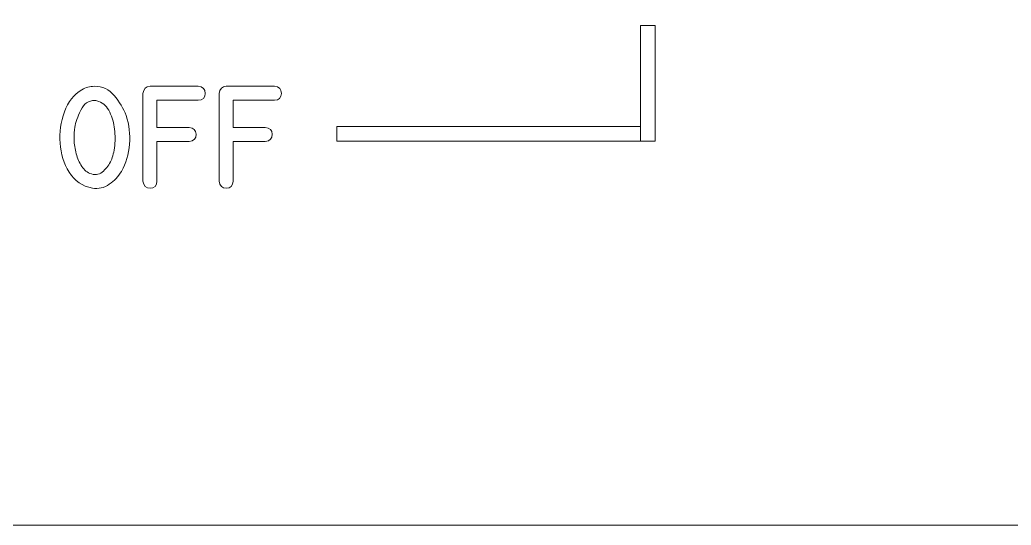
# Model space of a CAD drawing. Header units: millimetres. Extents: x -209 to 236, y -93 to 88.
# Drawn here: x -172.84 to -138.58, y -91.85 to -74.37 of the extents above; entities that cross this region are included whole.
import ezdxf

# ---------------------------------------------------------------- set-up
doc = ezdxf.new("R2010")
doc.units = ezdxf.units.MM
doc.header["$MEASUREMENT"] = 0
doc.layers.add('LED', color=7, linetype='Continuous')

msp = doc.modelspace()

# ---------------------------------------------------------------- linework, layer by layer
at = {"layer": 'LED', "color": 240, "lineweight": 9}
for points in [[(-151.3878, -78.5651), (-150.8878, -78.5651), (-150.8878, -74.5651), (-151.3878, -74.5651), (-151.3878, -78.5651)], [(-161.8878, -78.5651), (-151.3878, -78.5651), (-151.3878, -78.0651), (-161.8878, -78.0651), (-161.8878, -78.5651)]]:
    msp.add_lwpolyline(points, close=True, dxfattribs=at)
at = {"layer": 'LED', "color": 250, "lineweight": 9}
msp.add_open_spline([(-64.1878, 86.0226), (-64.188, 86.4206), (-64.3464, 86.8023), (-64.628, 87.0836), (-64.628, 87.0836), (-64.9097, 87.3649), (-65.2897, 87.5228), (-65.6878, 87.5226), (-65.6878, 87.5226), (-65.6878, 87.5226), (-207.1378, 87.5226), (-207.1378, 87.5226), (-207.1378, 87.5226), (-207.5358, 87.5223), (-207.9175, 87.3639), (-208.1988, 87.0823), (-208.1988, 87.0823), (-208.4801, 86.8006), (-208.638, 86.4206), (-208.6378, 86.0226), (-208.6378, 86.0226), (-208.6378, 86.0226), (-208.6378, 81.5351), (-208.6378, 81.5351), (-208.6378, 81.5351), (-208.6375, 81.137), (-208.4791, 80.7553), (-208.1975, 80.474), (-208.1975, 80.474), (-207.9158, 80.1927), (-207.5358, 80.0348), (-207.1378, 80.0351), (-207.1378, 80.0351), (-207.1378, 80.0351), (-204.6753, 80.0351), (-204.6753, 80.0351), (-204.6753, 80.0351), (-202.5317, 80.0351), (-200.5509, 78.8915), (-199.4791, 77.0351), (-199.4791, 77.0351), (-198.4073, 75.1787), (-198.4073, 72.8915), (-199.4791, 71.0351), (-199.4791, 71.0351), (-200.5509, 69.1787), (-202.5317, 68.0351), (-204.6753, 68.0351), (-204.6753, 68.0351), (-204.6753, 68.0351), (-207.1378, 68.0351), (-207.1378, 68.0351), (-207.1378, 68.0351), (-207.5358, 68.0348), (-207.9175, 67.8764), (-208.1988, 67.5948), (-208.1988, 67.5948), (-208.4801, 67.3131), (-208.638, 66.9331), (-208.6378, 66.5351), (-208.6378, 66.5351), (-208.6378, 66.5351), (-208.6378, 24.3851), (-208.6378, 24.3851), (-208.6378, 24.3851), (-208.6375, 23.987), (-208.4791, 23.6053), (-208.1975, 23.324), (-208.1975, 23.324), (-207.9158, 23.0427), (-207.5358, 22.8848), (-207.1378, 22.8851), (-207.1378, 22.8851), (-207.1378, 22.8851), (-204.6753, 22.8851), (-204.6753, 22.8851), (-204.6753, 22.8851), (-202.5317, 22.8851), (-200.5509, 21.7415), (-199.4791, 19.8851), (-199.4791, 19.8851), (-198.4073, 18.0287), (-198.4073, 15.7415), (-199.4791, 13.8851), (-199.4791, 13.8851), (-200.5509, 12.0287), (-202.5317, 10.8851), (-204.6753, 10.8851), (-204.6753, 10.8851), (-204.6753, 10.8851), (-207.1378, 10.8851), (-207.1378, 10.8851), (-207.1378, 10.8851), (-207.5358, 10.8848), (-207.9175, 10.7264), (-208.1988, 10.4448), (-208.1988, 10.4448), (-208.4801, 10.1631), (-208.638, 9.7831), (-208.6378, 9.3851), (-208.6378, 9.3851), (-208.6378, 9.3851), (-208.6378, -70.8649), (-208.6378, -70.8649), (-208.6378, -70.8649), (-208.6375, -71.263), (-208.4791, -71.6447), (-208.1975, -71.926), (-208.1975, -71.926), (-207.9158, -72.2073), (-207.5358, -72.3652), (-207.1378, -72.3649), (-207.1378, -72.3649), (-207.1378, -72.3649), (-204.6753, -72.3649), (-204.6753, -72.3649), (-204.6753, -72.3649), (-202.5317, -72.3649), (-200.5509, -73.5085), (-199.4791, -75.3649), (-199.4791, -75.3649), (-198.4073, -77.2213), (-198.4073, -79.5085), (-199.4791, -81.3649), (-199.4791, -81.3649), (-200.5509, -83.2213), (-202.5317, -84.3649), (-204.6753, -84.3649), (-204.6753, -84.3649), (-204.6753, -84.3649), (-207.1378, -84.3649), (-207.1378, -84.3649), (-207.1378, -84.3649), (-207.5358, -84.3652), (-207.9175, -84.5236), (-208.1988, -84.8052), (-208.1988, -84.8052), (-208.4801, -85.0869), (-208.638, -85.4669), (-208.6378, -85.8649), (-208.6378, -85.8649), (-208.6378, -85.8649), (-208.6378, -90.3524), (-208.6378, -90.3524), (-208.6378, -90.3524), (-208.6375, -90.7505), (-208.4791, -91.1322), (-208.1975, -91.4135), (-208.1975, -91.4135), (-207.9158, -91.6948), (-207.5358, -91.8527), (-207.1378, -91.8524), (-207.1378, -91.8524), (-207.1378, -91.8524), (-65.6878, -91.8524), (-65.6878, -91.8524), (-65.6878, -91.8524), (-65.2897, -91.8522), (-64.908, -91.6938), (-64.6267, -91.4121), (-64.6267, -91.4121), (-64.3454, -91.1305), (-64.1875, -90.7505), (-64.1878, -90.3524), (-64.1878, -90.3524), (-64.1878, -90.3524), (-64.1878, -85.8649), (-64.1878, -85.8649), (-64.1878, -85.8649), (-64.188, -85.4669), (-64.3464, -85.0852), (-64.628, -84.8039), (-64.628, -84.8039), (-64.9097, -84.5226), (-65.2897, -84.3647), (-65.6878, -84.3649), (-65.6878, -84.3649), (-65.6878, -84.3649), (-68.1503, -84.3649), (-68.1503, -84.3649), (-68.1503, -84.3649), (-69.7406, -84.3659), (-71.2661, -83.7352), (-72.3913, -82.6114), (-72.3913, -82.6114), (-73.5165, -81.4876), (-74.1493, -79.9552), (-74.1503, -78.3649), (-74.1503, -78.3649), (-74.1503, -78.3649), (-74.1503, 16.8851), (-74.1503, 16.8851), (-74.1503, 16.8851), (-74.1513, 18.4754), (-73.5205, 20.0009), (-72.3967, 21.1261), (-72.3967, 21.1261), (-71.2729, 22.2514), (-69.7406, 22.8841), (-68.1503, 22.8851), (-68.1503, 22.8851), (-68.1503, 22.8851), (-65.6878, 22.8851), (-65.6878, 22.8851), (-65.6878, 22.8851), (-65.2897, 22.8853), (-64.908, 23.0437), (-64.6267, 23.3254), (-64.6267, 23.3254), (-64.3454, 23.607), (-64.1875, 23.987), (-64.1878, 24.3851), (-64.1878, 24.3851), (-64.1878, 24.3851), (-64.1878, 66.5351), (-64.1878, 66.5351), (-64.1878, 66.5351), (-64.188, 66.9331), (-64.3464, 67.3148), (-64.628, 67.5961), (-64.628, 67.5961), (-64.9097, 67.8774), (-65.2897, 68.0353), (-65.6878, 68.0351), (-65.6878, 68.0351), (-65.6878, 68.0351), (-68.1503, 68.0351), (-68.1503, 68.0351), (-68.1503, 68.0351), (-70.2939, 68.0351), (-72.2746, 69.1787), (-73.3464, 71.0351), (-73.3464, 71.0351), (-74.4182, 72.8915), (-74.4182, 75.1787), (-73.3464, 77.0351), (-73.3464, 77.0351), (-72.2746, 78.8915), (-70.2939, 80.0351), (-68.1503, 80.0351), (-68.1503, 80.0351), (-68.1503, 80.0351), (-65.6878, 80.0351), (-65.6878, 80.0351), (-65.6878, 80.0351), (-65.2897, 80.0353), (-64.908, 80.1937), (-64.6267, 80.4754), (-64.6267, 80.4754), (-64.3454, 80.757), (-64.1875, 81.137), (-64.1878, 81.5351), (-64.1878, 81.5351), (-64.1878, 81.5351), (-64.1878, 86.0226), (-64.1878, 86.0226)], degree=3, knots=[0, 0, 0, 0, 0.0153846, 0.0153846, 0.0153846, 0.0153846, 0.0307692, 0.0307692, 0.0307692, 0.0307692, 0.0461538, 0.0461538, 0.0461538, 0.0461538, 0.0615385, 0.0615385, 0.0615385, 0.0615385, 0.0769231, 0.0769231, 0.0769231, 0.0769231, 0.0923077, 0.0923077, 0.0923077, 0.0923077, 0.1076923, 0.1076923, 0.1076923, 0.1076923, 0.1230769, 0.1230769, 0.1230769, 0.1230769, 0.1384615, 0.1384615, 0.1384615, 0.1384615, 0.1538462, 0.1538462, 0.1538462, 0.1538462, 0.1692308, 0.1692308, 0.1692308, 0.1692308, 0.1846154, 0.1846154, 0.1846154, 0.1846154, 0.2, 0.2, 0.2, 0.2, 0.2153846, 0.2153846, 0.2153846, 0.2153846, 0.2307692, 0.2307692, 0.2307692, 0.2307692, 0.2461538, 0.2461538, 0.2461538, 0.2461538, 0.2615385, 0.2615385, 0.2615385, 0.2615385, 0.2769231, 0.2769231, 0.2769231, 0.2769231, 0.2923077, 0.2923077, 0.2923077, 0.2923077, 0.3076923, 0.3076923, 0.3076923, 0.3076923, 0.3230769, 0.3230769, 0.3230769, 0.3230769, 0.3384615, 0.3384615, 0.3384615, 0.3384615, 0.3538462, 0.3538462, 0.3538462, 0.3538462, 0.3692308, 0.3692308, 0.3692308, 0.3692308, 0.3846154, 0.3846154, 0.3846154, 0.3846154, 0.4, 0.4, 0.4, 0.4, 0.4153846, 0.4153846, 0.4153846, 0.4153846, 0.4307692, 0.4307692, 0.4307692, 0.4307692, 0.4461538, 0.4461538, 0.4461538, 0.4461538, 0.4615385, 0.4615385, 0.4615385, 0.4615385, 0.4769231, 0.4769231, 0.4769231, 0.4769231, 0.4923077, 0.4923077, 0.4923077, 0.4923077, 0.5076923, 0.5076923, 0.5076923, 0.5076923, 0.5230769, 0.5230769, 0.5230769, 0.5230769, 0.5384615, 0.5384615, 0.5384615, 0.5384615, 0.5538462, 0.5538462, 0.5538462, 0.5538462, 0.5692308, 0.5692308, 0.5692308, 0.5692308, 0.5846154, 0.5846154, 0.5846154, 0.5846154, 0.6, 0.6, 0.6, 0.6, 0.6153846, 0.6153846, 0.6153846, 0.6153846, 0.6307692, 0.6307692, 0.6307692, 0.6307692, 0.6461538, 0.6461538, 0.6461538, 0.6461538, 0.6615385, 0.6615385, 0.6615385, 0.6615385, 0.6769231, 0.6769231, 0.6769231, 0.6769231, 0.6923077, 0.6923077, 0.6923077, 0.6923077, 0.7076923, 0.7076923, 0.7076923, 0.7076923, 0.7230769, 0.7230769, 0.7230769, 0.7230769, 0.7384615, 0.7384615, 0.7384615, 0.7384615, 0.7538462, 0.7538462, 0.7538462, 0.7538462, 0.7692308, 0.7692308, 0.7692308, 0.7692308, 0.7846154, 0.7846154, 0.7846154, 0.7846154, 0.8, 0.8, 0.8, 0.8, 0.8153846, 0.8153846, 0.8153846, 0.8153846, 0.8307692, 0.8307692, 0.8307692, 0.8307692, 0.8461538, 0.8461538, 0.8461538, 0.8461538, 0.8615385, 0.8615385, 0.8615385, 0.8615385, 0.8769231, 0.8769231, 0.8769231, 0.8769231, 0.8923077, 0.8923077, 0.8923077, 0.8923077, 0.9076923, 0.9076923, 0.9076923, 0.9076923, 0.9230769, 0.9230769, 0.9230769, 0.9230769, 0.9384615, 0.9384615, 0.9384615, 0.9384615, 0.9538462, 0.9538462, 0.9538462, 0.9538462, 0.9692308, 0.9692308, 0.9692308, 0.9692308, 1, 1, 1, 1], dxfattribs=at)
at = {"layer": 'LED', "color": 240, "lineweight": 9}
for points, knots in [([(-169.1659, -77.6878), (-169.0606, -78.0059), (-169.0206, -78.3357), (-169.0465, -78.6779), (-169.0465, -78.6779), (-169.0724, -79.0201), (-169.1664, -79.3323), (-169.3281, -79.6151), (-169.3281, -79.6151), (-169.4304, -79.7909), (-169.5698, -79.9402), (-169.7468, -80.0631), (-169.7468, -80.0631), (-169.9237, -80.186), (-170.1189, -80.2289), (-170.3324, -80.1919), (-170.3324, -80.1919), (-170.6804, -80.1313), (-170.9468, -79.9496), (-171.1314, -79.648), (-171.1314, -79.648), (-171.3166, -79.3458), (-171.4224, -79.0095), (-171.4495, -78.6391), (-171.4495, -78.6391), (-171.4765, -78.2687), (-171.4265, -77.9083), (-171.2995, -77.5567), (-171.2995, -77.5567), (-171.1725, -77.2051), (-170.9703, -76.9499), (-170.6922, -76.79), (-170.6922, -76.79), (-170.5569, -76.7118), (-170.4147, -76.673), (-170.2671, -76.673), (-170.2671, -76.673), (-169.9843, -76.673), (-169.7538, -76.7794), (-169.5745, -76.9923), (-169.5745, -76.9923), (-169.3952, -77.2057), (-169.2593, -77.4373), (-169.1659, -77.6878)], [0, 0, 0, 0, 0.0833333, 0.0833333, 0.0833333, 0.0833333, 0.1666667, 0.1666667, 0.1666667, 0.1666667, 0.25, 0.25, 0.25, 0.25, 0.3333333, 0.3333333, 0.3333333, 0.3333333, 0.4166667, 0.4166667, 0.4166667, 0.4166667, 0.5, 0.5, 0.5, 0.5, 0.5833333, 0.5833333, 0.5833333, 0.5833333, 0.6666667, 0.6666667, 0.6666667, 0.6666667, 0.75, 0.75, 0.75, 0.75, 0.8333333, 0.8333333, 0.8333333, 0.8333333, 1, 1, 1, 1]), ([(-168.5838, -79.9561), (-168.5838, -79.9561), (-168.5838, -76.9176), (-168.5838, -76.9176), (-168.5838, -76.9176), (-168.5632, -76.7659), (-168.4815, -76.6842), (-168.3392, -76.673), (-168.3392, -76.673), (-168.3392, -76.673), (-166.6718, -76.673), (-166.6718, -76.673), (-166.6718, -76.673), (-166.5125, -76.6853), (-166.4325, -76.7671), (-166.4325, -76.917), (-166.4325, -76.917), (-166.4325, -77.0663), (-166.5136, -77.1469), (-166.6753, -77.1569), (-166.6753, -77.1569), (-166.6753, -77.1569), (-168.0999, -77.1569), (-168.0999, -77.1569), (-168.0999, -77.1569), (-168.0999, -77.1569), (-168.0999, -78.0994), (-168.0999, -78.0994), (-168.0999, -78.0994), (-168.0999, -78.0994), (-166.9887, -78.0994), (-166.9887, -78.0994), (-166.9887, -78.0994), (-166.8305, -78.1105), (-166.75, -78.1881), (-166.7476, -78.3316), (-166.7476, -78.3316), (-166.7453, -78.4751), (-166.8258, -78.5591), (-166.9887, -78.5832), (-166.9887, -78.5832), (-166.9887, -78.5832), (-168.0999, -78.5832), (-168.0999, -78.5832), (-168.0999, -78.5832), (-168.0999, -78.5832), (-168.0999, -79.9561), (-168.0999, -79.9561), (-168.0999, -79.9561), (-168.1111, -80.1143), (-168.1893, -80.1948), (-168.3333, -80.1972), (-168.3333, -80.1972), (-168.4774, -80.1995), (-168.5609, -80.119), (-168.5838, -79.9561)], [0, 0, 0, 0, 0.0666667, 0.0666667, 0.0666667, 0.0666667, 0.1333333, 0.1333333, 0.1333333, 0.1333333, 0.2, 0.2, 0.2, 0.2, 0.2666667, 0.2666667, 0.2666667, 0.2666667, 0.3333333, 0.3333333, 0.3333333, 0.3333333, 0.4, 0.4, 0.4, 0.4, 0.4666667, 0.4666667, 0.4666667, 0.4666667, 0.5333333, 0.5333333, 0.5333333, 0.5333333, 0.6, 0.6, 0.6, 0.6, 0.6666667, 0.6666667, 0.6666667, 0.6666667, 0.7333333, 0.7333333, 0.7333333, 0.7333333, 0.8, 0.8, 0.8, 0.8, 0.8666667, 0.8666667, 0.8666667, 0.8666667, 1, 1, 1, 1]), ([(-165.9504, -79.9561), (-165.9504, -79.9561), (-165.9504, -76.9176), (-165.9504, -76.9176), (-165.9504, -76.9176), (-165.9298, -76.7659), (-165.8481, -76.6842), (-165.7058, -76.673), (-165.7058, -76.673), (-165.7058, -76.673), (-164.0384, -76.673), (-164.0384, -76.673), (-164.0384, -76.673), (-163.8791, -76.6853), (-163.7991, -76.7671), (-163.7991, -76.917), (-163.7991, -76.917), (-163.7991, -77.0663), (-163.8802, -77.1469), (-164.0419, -77.1569), (-164.0419, -77.1569), (-164.0419, -77.1569), (-165.4665, -77.1569), (-165.4665, -77.1569), (-165.4665, -77.1569), (-165.4665, -77.1569), (-165.4665, -78.0994), (-165.4665, -78.0994), (-165.4665, -78.0994), (-165.4665, -78.0994), (-164.3553, -78.0994), (-164.3553, -78.0994), (-164.3553, -78.0994), (-164.1971, -78.1105), (-164.1166, -78.1881), (-164.1142, -78.3316), (-164.1142, -78.3316), (-164.1119, -78.4751), (-164.1924, -78.5591), (-164.3553, -78.5832), (-164.3553, -78.5832), (-164.3553, -78.5832), (-165.4665, -78.5832), (-165.4665, -78.5832), (-165.4665, -78.5832), (-165.4665, -78.5832), (-165.4665, -79.9561), (-165.4665, -79.9561), (-165.4665, -79.9561), (-165.4777, -80.1143), (-165.5559, -80.1948), (-165.6999, -80.1972), (-165.6999, -80.1972), (-165.844, -80.1995), (-165.9275, -80.119), (-165.9504, -79.9561)], [0, 0, 0, 0, 0.0666667, 0.0666667, 0.0666667, 0.0666667, 0.1333333, 0.1333333, 0.1333333, 0.1333333, 0.2, 0.2, 0.2, 0.2, 0.2666667, 0.2666667, 0.2666667, 0.2666667, 0.3333333, 0.3333333, 0.3333333, 0.3333333, 0.4, 0.4, 0.4, 0.4, 0.4666667, 0.4666667, 0.4666667, 0.4666667, 0.5333333, 0.5333333, 0.5333333, 0.5333333, 0.6, 0.6, 0.6, 0.6, 0.6666667, 0.6666667, 0.6666667, 0.6666667, 0.7333333, 0.7333333, 0.7333333, 0.7333333, 0.8, 0.8, 0.8, 0.8, 0.8666667, 0.8666667, 0.8666667, 0.8666667, 1, 1, 1, 1]), ([(-170.253, -77.1622), (-170.4641, -77.1622), (-170.624, -77.2756), (-170.7327, -77.5032), (-170.7327, -77.5032), (-170.8415, -77.7307), (-170.9097, -77.9247), (-170.9385, -78.0853), (-170.9385, -78.0853), (-170.9603, -78.2028), (-170.9685, -78.3445), (-170.9626, -78.5109), (-170.9626, -78.5109), (-170.9568, -78.6773), (-170.9326, -78.8419), (-170.8903, -79.0042), (-170.8903, -79.0042), (-170.848, -79.1671), (-170.7839, -79.3135), (-170.6992, -79.4434), (-170.6992, -79.4434), (-170.614, -79.5739), (-170.5029, -79.6604), (-170.3653, -79.7027), (-170.3653, -79.7027), (-170.2042, -79.7533), (-170.0654, -79.7215), (-169.949, -79.6075), (-169.949, -79.6075), (-169.8326, -79.4928), (-169.7444, -79.3717), (-169.6844, -79.2429), (-169.6844, -79.2429), (-169.6239, -79.1106), (-169.5821, -78.9378), (-169.5598, -78.7226), (-169.5598, -78.7226), (-169.5374, -78.508), (-169.5427, -78.2934), (-169.5751, -78.0794), (-169.5751, -78.0794), (-169.608, -77.8654), (-169.6721, -77.6725), (-169.7673, -77.5008), (-169.7673, -77.5008), (-169.8626, -77.3292), (-169.9984, -77.2198), (-170.1736, -77.1728), (-170.1736, -77.1728), (-170.1965, -77.1657), (-170.223, -77.1622), (-170.253, -77.1622)], [0, 0, 0, 0, 0.0714286, 0.0714286, 0.0714286, 0.0714286, 0.1428571, 0.1428571, 0.1428571, 0.1428571, 0.2142857, 0.2142857, 0.2142857, 0.2142857, 0.2857143, 0.2857143, 0.2857143, 0.2857143, 0.3571429, 0.3571429, 0.3571429, 0.3571429, 0.4285714, 0.4285714, 0.4285714, 0.4285714, 0.5, 0.5, 0.5, 0.5, 0.5714286, 0.5714286, 0.5714286, 0.5714286, 0.6428571, 0.6428571, 0.6428571, 0.6428571, 0.7142857, 0.7142857, 0.7142857, 0.7142857, 0.7857143, 0.7857143, 0.7857143, 0.7857143, 0.8571429, 0.8571429, 0.8571429, 0.8571429, 1, 1, 1, 1])]:
    msp.add_open_spline(points, degree=3, knots=knots, dxfattribs=at)

doc.saveas('drawing.dxf')
